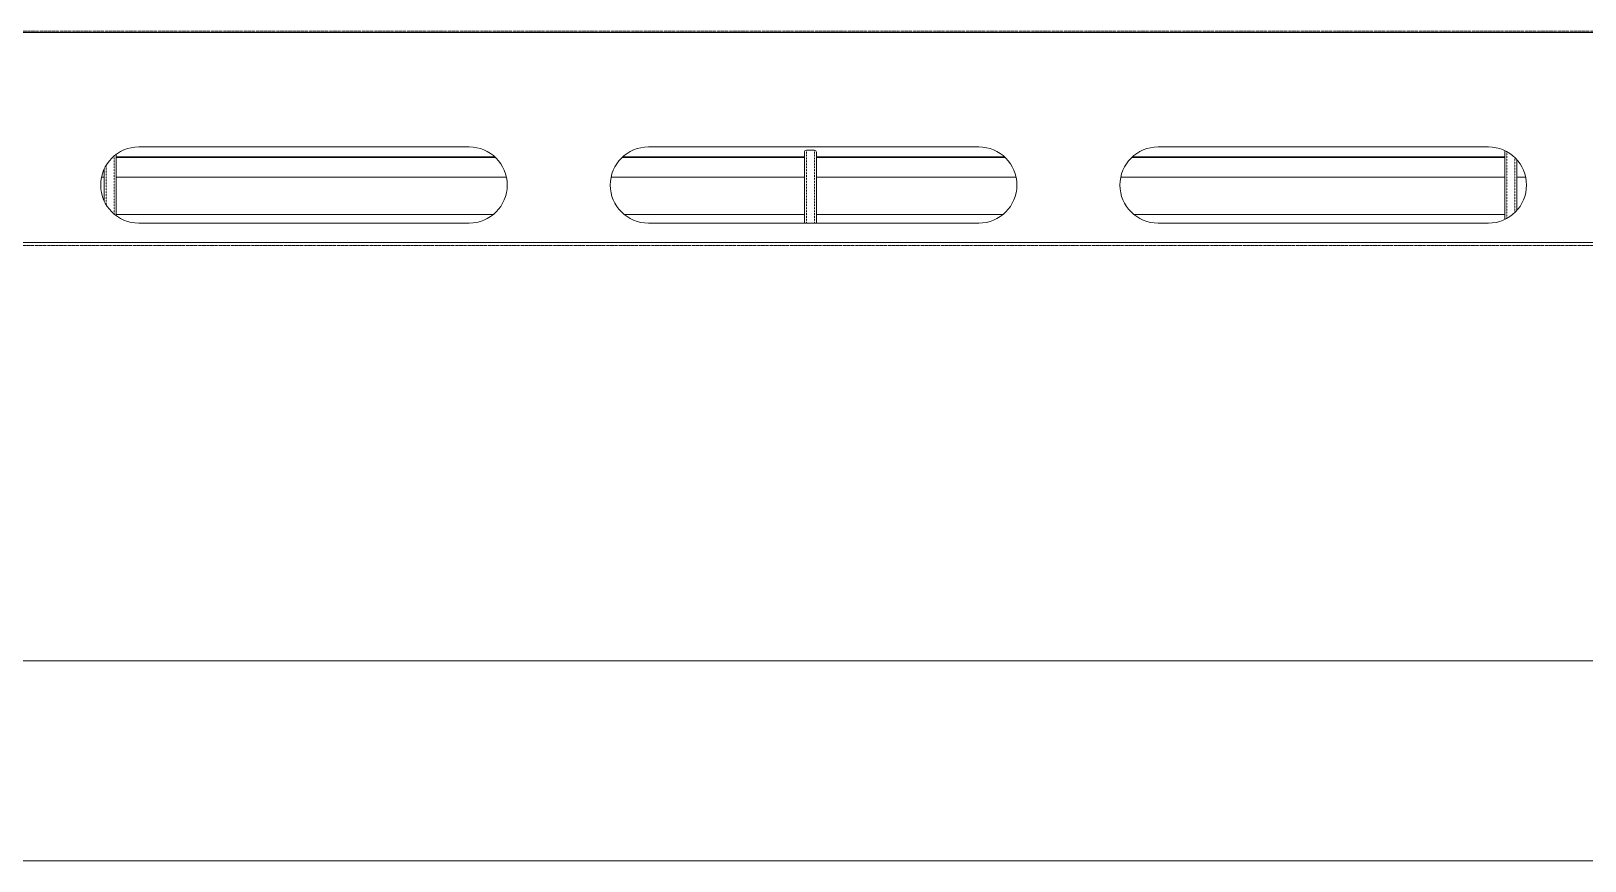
# Model space of a CAD drawing. Header units: millimetres. Extents: x 60499 to 556746, y 248297 to 497145.
# Drawn here: x 78618 to 85037, y 363175 to 366604 of the extents above; entities that cross this region are included whole.
import ezdxf

# ---------------------------------------------------------------- set-up
doc = ezdxf.new("R2010")
doc.units = ezdxf.units.MM
doc.linetypes.add('PHANTOM', pattern=[20, 10, -2, 2, -2, 2, -2])

msp = doc.modelspace()

# ---------------------------------------------------------------- linework, layer by layer
at = {"color": 7, "linetype": 'PHANTOM', "lineweight": 13, "ltscale": 0.03937}
for p, q in [((72739, 366604.1), (90954.7, 366604.1)), ((90994.5, 365717.7), (72727.9, 365717.7))]:
    msp.add_line(p, q, dxfattribs=at)
at = {"color": 7, "lineweight": 13, "ltscale": 0.03937}
for p, q in [((72739, 366597.8), (90954.7, 366597.8)), ((79062.6, 366125.5), (80427.3, 366125.5)), ((81167.9, 366125.5), (82532.6, 366125.5)), ((83273.3, 366125.5), (84638, 366125.5)), ((78968.8, 366084.4), (80533.3, 366084.4)), ((78968.8, 366082.3), (80535.6, 366082.3)), ((81059.6, 366082.3), (81812.2, 366082.3)), ((81061.9, 366084.4), (81812.2, 366084.4)), ((81861.8, 366084.4), (82638.6, 366084.4)), ((81861.8, 366082.3), (82640.9, 366082.3)), ((83164.9, 366082.3), (84705.3, 366082.3)), ((83167.2, 366084.4), (84705.3, 366084.4)), ((78968.8, 366000.8), (80581.3, 366000.8)), ((81013.9, 366000.8), (81812.2, 366000.8)), ((81861.8, 366000.8), (82686.6, 366000.8)), ((83119.2, 366000.8), (84705.3, 366000.8)), ((78968.8, 365846.7), (80527.7, 365846.7)), ((81067.5, 365846.7), (81812.2, 365846.7)), ((81861.8, 365846.7), (82633, 365846.7)), ((83172.8, 365846.7), (84705.3, 365846.7)), ((80427.3, 365810.5), (79062.6, 365810.5)), ((82532.6, 365810.5), (81167.9, 365810.5)), ((84638, 365810.5), (83273.3, 365810.5)), ((90995.5, 365730.3), (72726.9, 365730.3)), ((71167.1, 364002.1), (92555.3, 364002.1)), ((71167.1, 363175.5), (92555.3, 363175.5))]:
    msp.add_line(p, q, dxfattribs=at)
at = {"color": 7, "linetype": 'PHANTOM', "lineweight": 13, "ltscale": 0.007136}
msp.add_line((78960.5, 365848.1), (78960.5, 366087.8), dxfattribs=at)
at = {"color": 7, "lineweight": 13, "ltscale": 0.007528}
msp.add_line((78968.8, 366094.4), (78968.8, 365841.5), dxfattribs=at)
at = {"color": 7, "lineweight": 13, "ltscale": 0.000297727}
msp.add_line((78968.8, 366084.4), (78968.8, 366094.4), dxfattribs=at)
at = {"color": 7, "lineweight": 13, "ltscale": 0.008722}
for p, q in [((81812.2, 366103.5), (81812.2, 365810.5)), ((81861.8, 366103.5), (81861.8, 365810.5))]:
    msp.add_line(p, q, dxfattribs=at)
at = {"color": 7, "linetype": 'PHANTOM', "lineweight": 13, "ltscale": 0.008968}
for p, q in [((81820.5, 366111.8), (81820.5, 365810.5)), ((81853.6, 365810.5), (81853.6, 366111.8))]:
    msp.add_line(p, q, dxfattribs=at)
at = {"color": 7, "lineweight": 13, "ltscale": 0.000984252}
msp.add_line((81820.5, 366111.8), (81853.6, 366111.8), dxfattribs=at)
at = {"color": 7, "lineweight": 13, "ltscale": 0.000568059}
msp.add_line((81861.8, 366084.4), (81861.8, 366103.5), dxfattribs=at)
at = {"color": 7, "lineweight": 13, "ltscale": 0.008271}
msp.add_line((84705.3, 366103.5), (84705.3, 365825.7), dxfattribs=at)
at = {"color": 7, "linetype": 'PHANTOM', "lineweight": 13, "ltscale": 0.008223}
msp.add_line((84713.6, 366106.1), (84713.6, 365829.9), dxfattribs=at)
at = {"color": 7, "lineweight": 13, "ltscale": 0.003867}
msp.add_line((78919.2, 366032.9), (78919.2, 365903), dxfattribs=at)
at = {"color": 7, "linetype": 'PHANTOM', "lineweight": 13, "ltscale": 0.004808}
msp.add_line((78927.4, 366048.7), (78927.4, 365887.2), dxfattribs=at)
at = {"color": 7, "linetype": 'PHANTOM', "lineweight": 13, "ltscale": 0.006783}
msp.add_line((84746.7, 365854), (84746.7, 366081.9), dxfattribs=at)
at = {"color": 7, "lineweight": 13, "ltscale": 0.006277}
msp.add_line((84754.9, 366073.4), (84754.9, 365862.5), dxfattribs=at)
at = {"color": 7, "lineweight": 13, "ltscale": 0.000314487}
msp.add_line((78908.6, 366000.8), (78919.2, 366000.8), dxfattribs=at)
at = {"color": 7, "lineweight": 13, "ltscale": 0.001102}
msp.add_line((84754.9, 366000.8), (84792, 366000.8), dxfattribs=at)
at = {"color": 7, "lineweight": 13, "ltscale": 0.03937}
for centre, radius, start, end in [((79062.6, 365968), 157.5, 90, 270), ((80427.3, 365968), 157.5, 270, 90), ((81167.9, 365968), 157.5, 90, 270), ((81820.5, 366103.5), 8.27, 90, 180.00001), ((81853.6, 366103.5), 8.27, 0, 90), ((82532.6, 365968), 157.5, 270, 90), ((83273.3, 365968), 157.5, 90, 270), ((84638, 365968), 157.5, 270, 90), ((84713.6, 366103.5), 8.27, 136.43629, 180.00001)]:
    msp.add_arc(centre, radius, start, end, dxfattribs=at)

doc.saveas('drawing.dxf')
